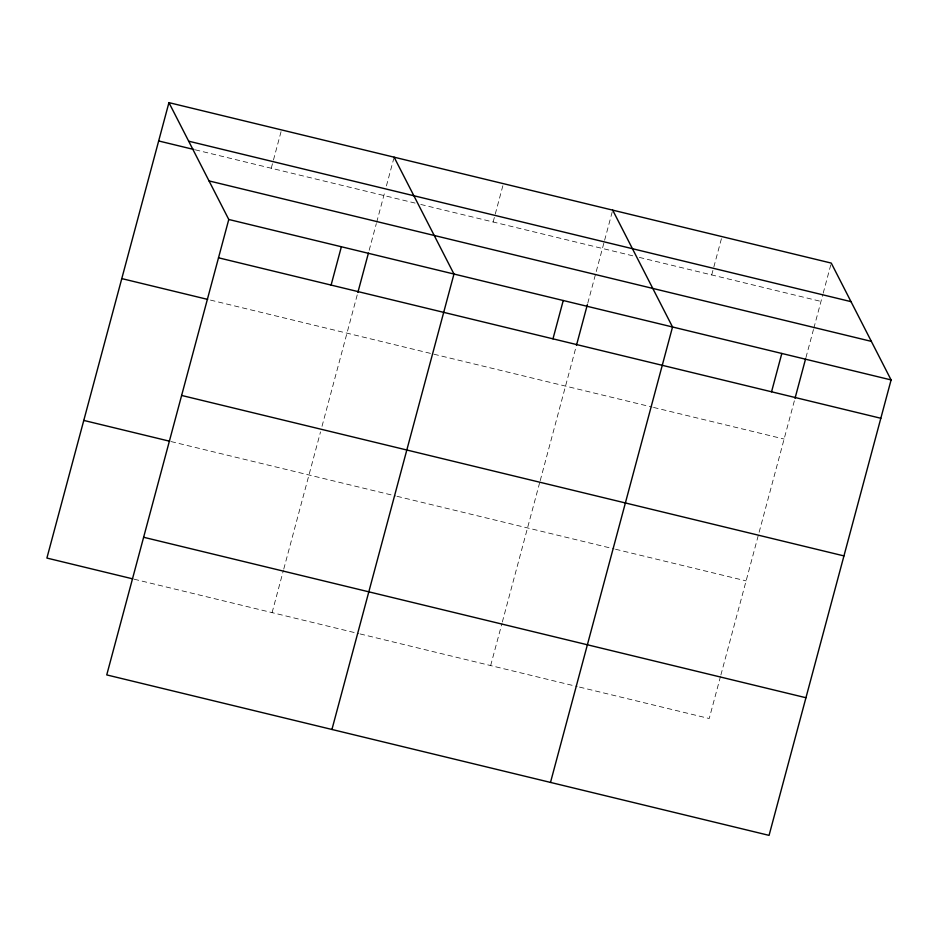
<?xml version="1.0" encoding="UTF-8"?>
<svg xmlns="http://www.w3.org/2000/svg" width="938" height="938" viewBox="0 0 938 938"><rect width="100%" height="100%" fill="white"/><g stroke="black" fill="none" stroke-linecap="round" stroke-linejoin="round"><path stroke-width="0.7" stroke-dasharray="4.69 3.52" d="M271.258 168.23L273.099 161.383M273.462 160.023L281.529 129.901M272.09 612.62L283.382 570.48M283.757 569.085L320.526 431.879M322.015 426.309L357.507 293.829M369.173 250.294L376.326 223.596M376.701 222.2L384.955 191.399M386.421 185.923L393.761 158.545M493.142 221.989L503.413 183.66M490.656 665.57L501.947 623.442M502.322 622.035L539.831 482.038M540.206 480.655L576.073 346.779M587.751 303.244L604.26 241.617M604.623 240.245L612.69 210.135M711.708 274.94L721.979 236.611M720.513 676.392L709.222 718.52L578.652 686.886M720.888 674.985L794.65 399.729M805.941 357.601L813.469 329.508M813.844 328.101L822.825 294.567M823.189 293.195L830.892 264.457M195.256 149.822L415.077 203.077M420.752 204.449L633.642 256.027M639.329 257.399L820.985 301.415M210.452 300.078L652.121 407.08M653.54 407.432L784.109 439.054M171.044 441.564L395.543 495.944M396.973 496.296L614.12 548.906M615.539 549.246L746.109 580.88M134.157 579.203L358.668 633.596M360.086 633.936L577.233 686.546"/><path stroke-width="1.41" d="M168.934 102.629L228.778 219.48L106.744 674.914L769.066 835.371L891.1 379.937L831.256 263.086L168.934 102.629L46.9 558.063L132.75 578.863M331.102 285.082L341.373 246.753M357.882 292.422L368.423 253.096M331.935 729.471L453.969 274.037L394.124 157.185M552.974 338.841L563.246 300.512M576.46 345.372L587.364 304.639M550.5 782.421L672.534 326.987L612.69 210.135M771.552 391.791L781.811 353.462M795.025 398.322L805.554 358.996M188.679 141.192L851.012 301.649M158.663 140.958L193.849 149.482M209.022 180.917L871.355 341.373M228.778 219.48L891.1 379.937M218.507 257.798L880.829 418.266M121.788 278.598L207.638 299.398M181.62 395.449L843.942 555.906M83.787 420.423L169.637 441.223M143.62 537.263L805.953 697.731"/></g></svg>
